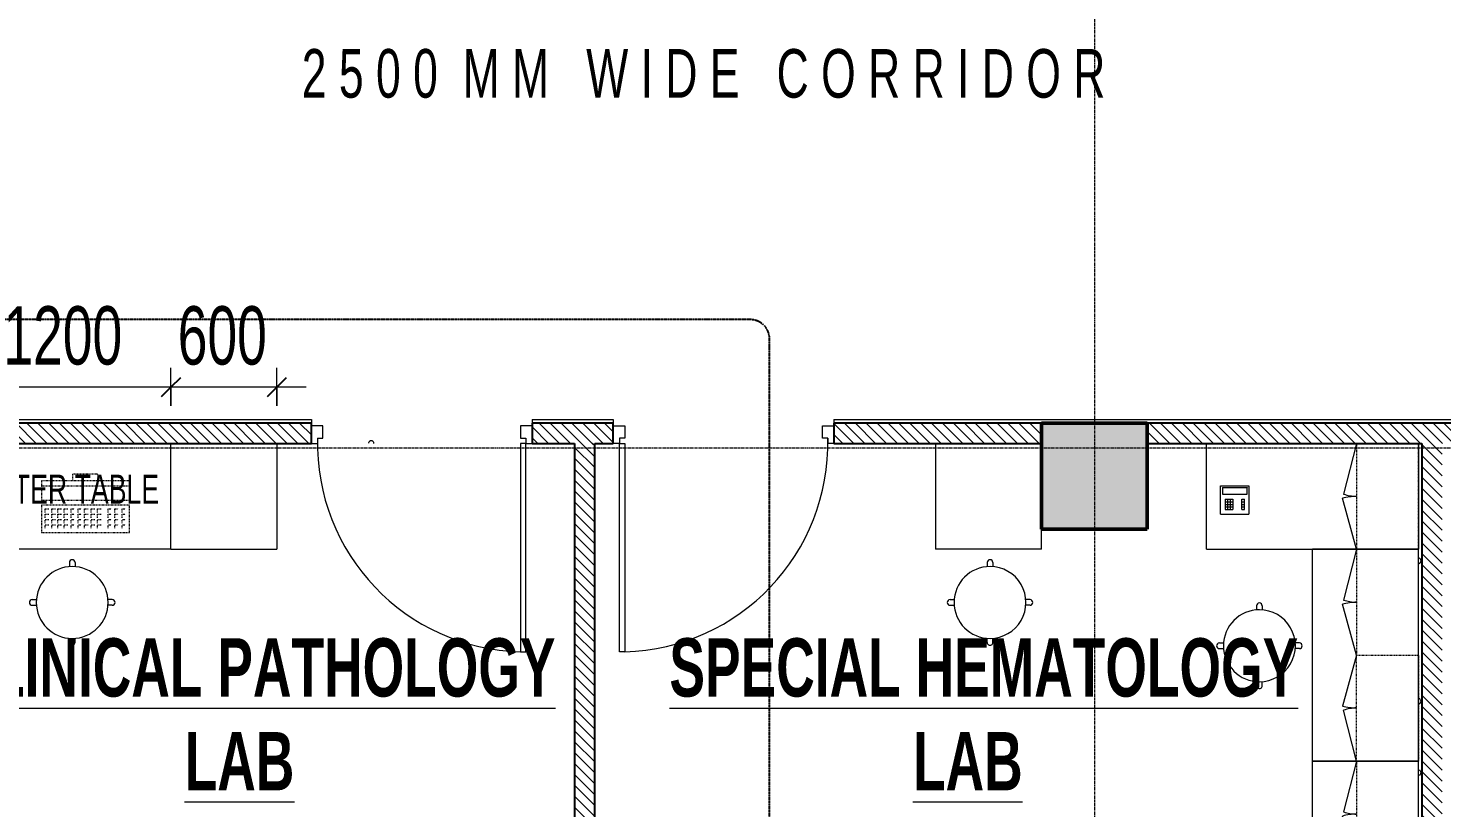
# Model space of a CAD drawing. Header units: millimetres. Extents: x -25222 to 91371, y -63339 to 20835.
# Drawn here: x 55697 to 63703, y -35427 to -31013 of the extents above; entities that cross this region are included whole.
import ezdxf

# ---------------------------------------------------------------- set-up
doc = ezdxf.new("R2010")
doc.units = ezdxf.units.MM
for name, pattern in [('Dash', [6.35, 3.175, -3.175]), ('Dash_2_', [6.35, 3.175, -3.175]), ('Grid Line', [22.225, 12.7, -3.175, 3.175, -3.175]), ('IMPORT-SLDTANVISIBLE0', [12.7, 6.35, -1.27, 1.27, -1.27, 1.27, -1.27]), ('Steelcase Hidden Lines', [3, 2, -1])]:
    doc.linetypes.add(name, pattern=pattern)
for name, color, linetype, lineweight in [('A-ANNO-DIMS', 211, 'Continuous', 9), ('A-ANNO-DIMS-110', 211, 'Continuous', 9), ('A-ANNO-SYMB', 150, 'Continuous', 9), ('A-AREA-IDEN', 2, 'Continuous', 9), ('A-DOOR', 31, 'Continuous', 5), ('A-DOOR-FRAM', 31, 'Continuous', 5), ('A-WALL', 113, 'Continuous', 5), ('A-WALL-PATT', 111, 'Continuous', 25), ('E-COMM', 2, 'Continuous', 5), ('G-ANNO-TEXT', 231, 'Continuous', 9), ('I-FURN', 30, 'Continuous', 5), ('Q-CASE', 31, 'Continuous', 5), ('Q-CASE-HDLN', 31, 'Dash_2_', 5), ('Q-SPCQ', 91, 'Continuous', 5), ('S-COLS', 52, 'Continuous', 5), ('S-GRID', 1, 'Continuous', 9)]:
    doc.layers.add(name, color=color, linetype=linetype, lineweight=lineweight)
doc.styles.add('Swis721 Cn BT_3', font='swissc.ttf', dxfattribs={"width": 0.8, "height": 165})
doc.styles.add('Swis721 Cn BT_4', font='swissc.ttf', dxfattribs={"width": 0.8, "height": 275})
doc.styles.add('Swis721 Cn BT_9', font='swissc.ttf', dxfattribs={"width": 0.8, "height": 330})
doc.styles.add('Swis721 Cn BT_B', font='swisscb.ttf', dxfattribs={"width": 0.8, "height": 330})
doc.dimstyles.new('Diagonal_-3_mm_Swiss', dxfattribs={"dimscale": 304.8, "dimtxt": 333.106598, "dimasz": 0.360892, "dimexe": 0.360892, "dimexo": 0.541339, "dimgap": 0.072178, "dimtad": 1, "dimdec": 0, "dimzin": 0, "dimdsep": 46, "dimtxsty": 'Swis721 Cn BT_9', "dimblk1": 'OBLIQUE', "dimblk2": 'OBLIQUE', "dimsah": 1, "dimcen": 0.09, "dimdle": 0.541339, "dimazin": 0, "dimtfac": 1, "dimtdec": 4, "dimtix": 1, "dimtmove": 0, "dimatfit": 3, "dimfxl": 1, "dimtvp": 1, "dimtolj": 1, "dimtzin": 0, "dimarcsym": 2})
pattern_1 = [(315, (14219.89, -54691.457), (30.869454, 30.869454), [])]

# ---------------------------------------------------------------- blocks, each defined once
blk = doc.blocks.new('COMPUTER_desktop - ITNE-007-356155-4_ FOURTH FLOOR - GA PLAN')
at = {"layer": 'Q-SPCQ', "color": 53, "linetype": 'Dash', "lineweight": 9}
for p, q in [((-323.1, 175), (-323.1, 138)), ((-179.5, 175), (-323.1, 175)), ((-179.5, 138), (-179.5, 175)), ((-500, 138), (-500, 29)), ((0, 138), (-500, 138)), ((-500, 109), (0, 109)), ((0, 29), (0, 138)), ((-500, 29), (0, 29)), ((0, 0), (-500, 0)), ((-500, 0), (-500, -155)), ((0, 0), (-500, 0)), ((0, -155), (0, 0)), ((-478, -41), (-478, -21)), ((-478, -21), (-458, -21)), ((-478, -71), (-478, -51)), ((-478, -51), (-458, -51)), ((-440.8, -41), (-440.8, -21)), ((-440.8, -21), (-420.8, -21)), ((-440.8, -71), (-440.8, -51)), ((-440.8, -51), (-420.8, -51)), ((-406.5, -41), (-406.5, -21)), ((-406.5, -21), (-386.5, -21)), ((-406.5, -71), (-406.5, -51)), ((-406.5, -51), (-386.5, -51)), ((-370.5, -41), (-370.5, -21)), ((-370.5, -21), (-350.5, -21)), ((-370.5, -71), (-370.5, -51)), ((-370.5, -51), (-350.5, -51)), ((-332.1, -41), (-332.1, -21)), ((-332.1, -21), (-312.1, -21)), ((-332.1, -71), (-332.1, -51)), ((-332.1, -51), (-312.1, -51)), ((-292.3, -41), (-292.3, -21)), ((-292.3, -21), (-272.3, -21)), ((-292.3, -71), (-292.3, -51)), ((-292.3, -51), (-272.3, -51)), ((-255.8, -41), (-255.8, -21)), ((-255.8, -21), (-235.8, -21)), ((-255.8, -71), (-255.8, -51)), ((-255.8, -51), (-235.8, -51)), ((-217.3, -41), (-217.3, -21)), ((-217.3, -21), (-197.3, -21)), ((-217.3, -71), (-217.3, -51)), ((-217.3, -51), (-197.3, -51)), ((-181.4, -41), (-181.4, -21)), ((-181.4, -21), (-161.4, -21)), ((-181.4, -71), (-181.4, -51)), ((-181.4, -51), (-161.4, -51)), ((-122.2, -41), (-122.2, -21)), ((-122.2, -21), (-102.2, -21)), ((-122.2, -71), (-122.2, -51)), ((-122.2, -51), (-102.2, -51)), ((-84.2, -41), (-84.2, -21)), ((-84.2, -21), (-64.2, -21)), ((-84.2, -71), (-84.2, -51)), ((-84.2, -51), (-64.2, -51)), ((-43.2, -41), (-43.2, -21)), ((-43.2, -21), (-23.2, -21)), ((-43.2, -71), (-43.2, -51)), ((-43.2, -51), (-23.2, -51)), ((-500, -155), (0, -155)), ((-478, -101), (-478, -81)), ((-478, -81), (-458, -81)), ((-478, -131), (-478, -111)), ((-478, -111), (-458, -111)), ((-440.8, -101), (-440.8, -81)), ((-440.8, -81), (-420.8, -81)), ((-440.8, -131), (-440.8, -111)), ((-440.8, -111), (-420.8, -111)), ((-406.5, -101), (-406.5, -81)), ((-406.5, -81), (-386.5, -81)), ((-406.5, -131), (-406.5, -111)), ((-406.5, -111), (-386.5, -111)), ((-370.5, -101), (-370.5, -81)), ((-370.5, -81), (-350.5, -81)), ((-370.5, -131), (-370.5, -111)), ((-370.5, -111), (-350.5, -111)), ((-332.1, -101), (-332.1, -81)), ((-332.1, -81), (-312.1, -81)), ((-332.1, -131), (-332.1, -111)), ((-332.1, -111), (-312.1, -111)), ((-292.3, -101), (-292.3, -81)), ((-292.3, -81), (-272.3, -81)), ((-292.3, -131), (-292.3, -111)), ((-292.3, -111), (-272.3, -111)), ((-255.8, -101), (-255.8, -81)), ((-255.8, -81), (-235.8, -81)), ((-255.8, -131), (-255.8, -111)), ((-255.8, -111), (-235.8, -111)), ((-217.3, -101), (-217.3, -81)), ((-217.3, -81), (-197.3, -81)), ((-217.3, -131), (-217.3, -111)), ((-217.3, -111), (-197.3, -111)), ((-181.4, -101), (-181.4, -81)), ((-181.4, -81), (-161.4, -81)), ((-181.4, -131), (-181.4, -111)), ((-181.4, -111), (-161.4, -111)), ((-122.2, -101), (-122.2, -81)), ((-122.2, -81), (-102.2, -81)), ((-122.2, -131), (-122.2, -111)), ((-122.2, -111), (-102.2, -111)), ((-84.2, -101), (-84.2, -81)), ((-84.2, -81), (-64.2, -81)), ((-84.2, -131), (-84.2, -111)), ((-84.2, -111), (-64.2, -111)), ((-43.2, -101), (-43.2, -81)), ((-43.2, -81), (-23.2, -81)), ((-43.2, -131), (-43.2, -111)), ((-43.2, -111), (-23.2, -111))]:
    blk.add_line(p, q, dxfattribs=at)
blk = doc.blocks.new('Lab_Stool_981 - Lab_Stool_981-398102-4_ FOURTH FLOOR - GA PLAN')
at = {"layer": 'I-FURN', "color": 53, "lineweight": 9}
for p, q in [((-15.9, 226.5), (-15.9, 203)), ((15.9, 226.5), (15.9, 203)), ((-226.5, 15.9), (-203, 15.9)), ((226.5, 15.9), (203, 15.9)), ((-226.5, -15.9), (-203, -15.9)), ((226.5, -15.9), (203, -15.9)), ((-15.9, -226.5), (-15.9, -203)), ((15.9, -226.5), (15.9, -203))]:
    blk.add_line(p, q, dxfattribs=at)
for centre, radius, start, end in [((0, 226.5), 15.9, 0, 180), ((0, 0), 203.6, 0, 180), ((-226.5, 0), 15.9, 90, 270), ((226.5, 0), 15.9, 270, 90), ((0, 0), 203.6, 180, 0), ((0, -226.5), 15.9, 180, 360)]:
    blk.add_arc(centre, radius, start, end, dxfattribs=at)
blk = doc.blocks.new('Steelcase Details - Worksurface - Airtouch - Universal System - Rectangular - 1200_600-1290546-4_ FOURTH FLOOR - GA PLAN')
at = {"layer": 'I-FURN', "color": 53, "lineweight": 9}
for p, q in [((25.4, 647.2), (1225.4, 647.2)), ((25.4, 647.2), (25.4, 48.2)), ((1225.4, 48.2), (1225.4, 647.2))]:
    blk.add_line(p, q, dxfattribs=at)
blk = doc.blocks.new('Steelcase Details - Worksurface - Airtouch - Universal System - Rectangular - 600_600-V76-4_ FOURTH FLOOR - GA PLAN')
at = {"layer": 'I-FURN', "color": 53, "lineweight": 9}
for p, q in [((25.4, -647.2), (25.4, -48.2)), ((625.4, -48.2), (625.4, -647.2)), ((25.4, -647.2), (625.4, -647.2))]:
    blk.add_line(p, q, dxfattribs=at)
at = {"layer": 'I-FURN', "color": 53, "linetype": 'Steelcase Hidden Lines', "lineweight": 9}
blk.add_arc((1159.5, -48.2), 15.2, 360, 180, dxfattribs=at)
blk = doc.blocks.new('Steelcase Details - Worksurface - Airtouch - Universal System - Rectangular - 1200_600-V37-4_ FOURTH FLOOR - GA PLAN')
at = {"layer": 'I-FURN', "color": 53, "lineweight": 9}
for p, q in [((25.4, 647.2), (1225.4, 647.2)), ((25.4, 647.2), (25.4, 48.2)), ((1225.4, 48.2), (1225.4, 647.2)), ((25.4, 48.2), (1225.4, 48.2))]:
    blk.add_line(p, q, dxfattribs=at)
at = {"layer": 'I-FURN', "color": 53, "linetype": 'Steelcase Hidden Lines', "lineweight": 9}
for centre, radius, end in [((364.5, 48.2), 15.3, 360), ((1159.5, 48.2), 15.2, 0)]:
    blk.add_arc(centre, radius, 180, end, dxfattribs=at)
blk = doc.blocks.new('CUPBOARD_wall_mount_double_door_adj_shelves - FIJO-146 _waterproof_-3240691-4_ FOURTH FLOOR - GA PLAN')
at = {"layer": 'Q-CASE', "color": 53, "lineweight": 9}
for p, q in [((-254.8, 350), (33.1, 429.4)), ((344.2, 350), (56.6, 424.1))]:
    blk.add_line(p, q, dxfattribs=at)
for centre, radius, start, end in [((-256.1, 350), 299.9, 360, 15.35303), ((345.2, 336.2), 301.7, 163.07747, 177.38646)]:
    blk.add_arc(centre, radius, start, end, dxfattribs=at)
at = {"layer": 'Q-CASE-HDLN', "color": 53, "linetype": 'Dash', "lineweight": 9}
for p, q in [((344.2, 350), (-254.8, 350)), ((-254.8, 350), (-254.8, 0)), ((344.2, 0), (344.2, 350)), ((-254.8, 0), (344.2, 0))]:
    blk.add_line(p, q, dxfattribs=at)
blk = doc.blocks.new('TELEPHONE_handset2 - ITNE-049-356145-4_ FOURTH FLOOR - GA PLAN')
at = {"layer": 'E-COMM', "color": 53, "lineweight": 9}
for p, q in [((-80, -80), (-80, 80)), ((-80, 80), (80, 80)), ((-70, 70), (70, 70)), ((-70, 70), (-70, 68.1)), ((70, 68.1), (-70, 68.1)), ((-70, 68.1), (-70, 33.2)), ((-70, 33.2), (70, 33.2)), ((-55, 4.7), (-10, 4.7)), ((-55, 4.7), (-55, -55.1)), ((-40, 4.7), (-40, -55.1)), ((-25, 4.7), (-25, -55.1)), ((-10, 4.7), (-10, -55.1)), ((40, 4.7), (55, 4.7)), ((40, -55.1), (40, 4.7)), ((55, -55.1), (55, 4.7)), ((70, 70), (70, 68.1)), ((70, 33.2), (70, 68.1)), ((80, 80), (80, -80)), ((-80, -80), (80, -80)), ((-55, -10.2), (-10, -10.2)), ((-55, -25.2), (-10, -25.2)), ((-55, -40.1), (-10, -40.1)), ((-55, -55.1), (-10, -55.1)), ((40, -10.2), (55, -10.2)), ((40, -25.2), (55, -25.2)), ((40, -40.1), (55, -40.1)), ((40, -55.1), (55, -55.1))]:
    blk.add_line(p, q, dxfattribs=at)
blk = doc.blocks.new('Lab_Stool_981 - Lab_Stool_981-395555-4_ FOURTH FLOOR - GA PLAN')
at = {"layer": 'I-FURN', "color": 53, "lineweight": 9}
for p, q in [((-15.9, 226.5), (-15.9, 203)), ((15.9, 226.5), (15.9, 203)), ((-226.5, 15.9), (-203, 15.9)), ((226.5, 15.9), (203, 15.9)), ((-226.5, -15.9), (-203, -15.9)), ((226.5, -15.9), (203, -15.9)), ((-15.9, -226.5), (-15.9, -203)), ((15.9, -226.5), (15.9, -203))]:
    blk.add_line(p, q, dxfattribs=at)
for centre, radius, start, end in [((0, 226.5), 15.9, 0, 180), ((0, 0), 203.6, 360, 180), ((-226.5, 0), 15.9, 90, 270), ((0, 0), 203.6, 180, 360), ((226.5, 0), 15.9, 270, 90), ((0, -226.5), 15.9, 180, 360)]:
    blk.add_arc(centre, radius, start, end, dxfattribs=at)
blk = doc.blocks.new('Steelcase Details - Worksurface - Airtouch - Universal System - Rectangular - 1200_600-1183984-4_ FOURTH FLOOR - GA PLAN')
at = {"layer": 'I-FURN', "color": 53, "lineweight": 9}
for p, q in [((25.4, -647.2), (25.4, -48.2)), ((1225.4, -48.2), (1225.4, -647.2)), ((25.4, -647.2), (1225.4, -647.2))]:
    blk.add_line(p, q, dxfattribs=at)
blk = doc.blocks.new('CUPBOARD_wall_mount_double_door_adj_shelves - FIJO-146 _waterproof_-3240689-4_ FOURTH FLOOR - GA PLAN')
at = {"layer": 'Q-CASE', "color": 53, "lineweight": 9}
for p, q in [((-255.3, 350), (33.1, 429.5)), ((344.7, 350), (56.6, 424.1))]:
    blk.add_line(p, q, dxfattribs=at)
for centre, radius, start, end in [((-256.6, 350), 300.4, 360, 15.33997), ((345.7, 336.2), 302.2, 163.09196, 177.38966)]:
    blk.add_arc(centre, radius, start, end, dxfattribs=at)
at = {"layer": 'Q-CASE-HDLN', "color": 53, "linetype": 'Dash', "lineweight": 9}
for p, q in [((344.7, 350), (-255.3, 350)), ((-255.3, 350), (-255.3, 0)), ((344.7, 0), (344.7, 350)), ((-255.3, 0), (344.7, 0))]:
    blk.add_line(p, q, dxfattribs=at)
blk = doc.blocks.new('CUPBOARD_wall_mount_double_door_adj_shelves - FIJO-146 _waterproof_-3240690-4_ FOURTH FLOOR - GA PLAN')
at = {"layer": 'Q-CASE', "color": 53, "lineweight": 9}
for p, q in [((-255.3, -350), (33.1, -429.5)), ((344.7, -350), (56.6, -424.1))]:
    blk.add_line(p, q, dxfattribs=at)
for centre, radius, start, end in [((-256.6, -350), 300.4, 344.66003, 0), ((345.7, -336.2), 302.2, 182.61034, 196.90804)]:
    blk.add_arc(centre, radius, start, end, dxfattribs=at)
at = {"layer": 'Q-CASE-HDLN', "color": 53, "linetype": 'Dash', "lineweight": 9}
for p, q in [((-255.3, -350), (-255.3, 0)), ((-255.3, 0), (344.7, 0)), ((344.7, 0), (344.7, -350)), ((344.7, -350), (-255.3, -350))]:
    blk.add_line(p, q, dxfattribs=at)
blk = doc.blocks.new('Steelcase Details - Worksurface - Airtouch - Universal System - Rectangular - 600_600-1417117-4_ FOURTH FLOOR - GA PLAN')
at = {"layer": 'I-FURN', "color": 53, "lineweight": 9}
for p, q in [((25.4, 647.2), (625.4, 647.2)), ((25.4, 647.2), (25.4, 533.2)), ((625.4, 48.2), (625.4, 647.2))]:
    blk.add_line(p, q, dxfattribs=at)
blk = doc.blocks.new('MM-HOSPITAL A_B BLOCK 2022_05_19_Interiors_rvt-1-4_ FOURTH FLOOR - GA PLAN')
at = {"layer": 'A-WALL', "color": 10, "lineweight": 9}
for p, q in [((53275.1, -33228.7), (57300.1, -33228.7)), ((57300.1, -33228.7), (57300.1, -33248.7)), ((58550.1, -33228.7), (59010.1, -33228.7)), ((58550.1, -33228.7), (58550.1, -33248.7)), ((59010.1, -33228.7), (59010.1, -33248.7)), ((60260.1, -33228.7), (66875.1, -33228.7)), ((60260.1, -33228.7), (60260.1, -33248.7))]:
    blk.add_line(p, q, dxfattribs=at)
at = {"color": 53, "lineweight": 9}
for name, p, rotation in [('Steelcase Details - Worksurface - Airtouch - Universal System - Rectangular - 1200_600-1290546-4_ FOURTH FLOOR - GA PLAN', (56530.5, -33315.5), 180), ('Steelcase Details - Worksurface - Airtouch - Universal System - Rectangular - 600_600-1417117-4_ FOURTH FLOOR - GA PLAN', (61460.5, -33315.5), 180), ('CUPBOARD_wall_mount_double_door_adj_shelves - FIJO-146 _waterproof_-3240691-4_ FOURTH FLOOR - GA PLAN', (63570.1, -33707.9), 90.00000000000067), ('Lab_Stool_981 - Lab_Stool_981-398102-4_ FOURTH FLOOR - GA PLAN', (55945.8, -34264.7), 270.0000000000002), ('Lab_Stool_981 - Lab_Stool_981-395555-4_ FOURTH FLOOR - GA PLAN', (61144.1, -34264.7), 269.9999999999996), ('Steelcase Details - Worksurface - Airtouch - Universal System - Rectangular - 1200_600-V37-4_ FOURTH FLOOR - GA PLAN', (63618.3, -35188.1), 89.99999999999962), ('CUPBOARD_wall_mount_double_door_adj_shelves - FIJO-146 _waterproof_-3240689-4_ FOURTH FLOOR - GA PLAN', (63570.1, -34307.4), 90.00000000000067), ('Lab_Stool_981 - Lab_Stool_981-395555-4_ FOURTH FLOOR - GA PLAN', (62669.9, -34509.9), 269.9999999999996), ('CUPBOARD_wall_mount_double_door_adj_shelves - FIJO-146 _waterproof_-3240690-4_ FOURTH FLOOR - GA PLAN', (63570.1, -34818), 269.9999999999988), ('Steelcase Details - Worksurface - Airtouch - Universal System - Rectangular - 1200_600-V37-4_ FOURTH FLOOR - GA PLAN', (63618.3, -36388.1), 89.99999999999962), ('CUPBOARD_wall_mount_double_door_adj_shelves - FIJO-146 _waterproof_-3240689-4_ FOURTH FLOOR - GA PLAN', (63570.1, -35507.4), 90.00000000000067)]:
    blk.add_blockref(name, p, dxfattribs=dict(at, rotation=rotation))
for name, p in [('Steelcase Details - Worksurface - Airtouch - Universal System - Rectangular - 600_600-V76-4_ FOURTH FLOOR - GA PLAN', (56479.7, -33315.5)), ('Steelcase Details - Worksurface - Airtouch - Universal System - Rectangular - 1200_600-1183984-4_ FOURTH FLOOR - GA PLAN', (62344.7, -33315.5)), ('COMPUTER_desktop - ITNE-007-356155-4_ FOURTH FLOOR - GA PLAN', (56271, -33713.7)), ('TELEPHONE_handset2 - ITNE-049-356145-4_ FOURTH FLOOR - GA PLAN', (62530.1, -33683.7))]:
    blk.add_blockref(name, p, dxfattribs=at)
blk = doc.blocks.new('M_Concrete-Rectangular-Column - 600 x 600-11938155-4_ FOURTH FLOOR - GA PLAN')
at = {"layer": 'S-COLS'}
blk.add_hatch(color=55, dxfattribs=at).paths.add_polyline_path([(300, -300), (300, 300), (-300, 300), (-300, -300)], flags=0)
at = {"layer": 'S-COLS', "color": 250, "lineweight": 50}
for p, q in [((300, 300), (-300, 300)), ((-300, 300), (-300, -300)), ((300, -300), (300, 300)), ((-300, -300), (300, -300))]:
    blk.add_line(p, q, dxfattribs=at)
blk = doc.blocks.new('DC_SglFl-W-Int - D 1_25-12383855-4_ FOURTH FLOOR - GA PLAN')
at = {"layer": 'A-DOOR'}
for p, q in [((560, -57.5), (560, -1237.5)), ((590, -57.5), (560, -57.5)), ((590, -1237.5), (590, -57.5)), ((560, -1237.5), (590, -1237.5))]:
    blk.add_line(p, q, dxfattribs=at)
blk.add_arc((590, -57.5), 1180.4, 178.54364, 268.54364, dxfattribs=at)
at = {"layer": 'A-DOOR-FRAM'}
for p, q in [((-625, 42.5), (-625, -57.5)), ((-560, 42.5), (-625, 42.5)), ((-560, -27.5), (-560, 42.5)), ((560, 42.5), (560, -27.5)), ((625, 42.5), (560, 42.5)), ((625, -57.5), (625, 42.5)), ((-625, -57.5), (-590, -57.5)), ((-590, -27.5), (-560, -27.5)), ((-590, -27.5), (-590, -57.5)), ((560, -27.5), (590, -27.5)), ((590, -27.5), (590, -57.5)), ((590, -57.5), (625, -57.5))]:
    blk.add_line(p, q, dxfattribs=at)
blk = doc.blocks.new('DC_SglFl-W-Int - D 1_25-12383854-4_ FOURTH FLOOR - GA PLAN')
at = {"layer": 'A-DOOR'}
for p, q in [((560, 57.5), (560, 1237.5)), ((560, 1237.5), (590, 1237.5)), ((590, 1237.5), (590, 57.5)), ((590, 57.5), (560, 57.5))]:
    blk.add_line(p, q, dxfattribs=at)
blk.add_arc((590, 57.5), 1180.4, 91.45636, 181.45636, dxfattribs=at)
at = {"layer": 'A-DOOR-FRAM'}
for p, q in [((-625, -42.5), (-625, 57.5)), ((-625, 57.5), (-590, 57.5)), ((-590, 27.5), (-590, 57.5)), ((-590, 27.5), (-560, 27.5)), ((-560, 27.5), (-560, -42.5)), ((560, 27.5), (590, 27.5)), ((560, -42.5), (560, 27.5)), ((590, 57.5), (625, 57.5)), ((590, 27.5), (590, 57.5)), ((625, 57.5), (625, -42.5)), ((-560, -42.5), (-625, -42.5)), ((625, -42.5), (560, -42.5))]:
    blk.add_line(p, q, dxfattribs=at)
blk = doc.blocks.new('DIMBLOCK167-4_ FOURTH FLOOR - GA PLAN')
at = {"layer": 'A-ANNO-DIMS-110', "transparency": 16777216}
for p, q in [((56505.1, -33150.5), (56505.1, -32934.9)), ((57105.1, -33150.5), (57105.1, -32934.9)), ((57270.1, -33044.9), (56505.1, -33044.9)), ((56505.1, -33044.9), (56505.1, -33150.5)), ((57105.1, -33044.9), (57105.1, -33150.5))]:
    blk.add_line(p, q, dxfattribs=at)
at = {"layer": 'A-ANNO-DIMS-110', "lineweight": 25, "transparency": 16777216}
for p, q in [((56505.1, -33044.9), (56450.1, -33099.9)), ((56505.1, -33044.9), (56560.1, -32989.9)), ((57105.1, -33044.9), (57050.1, -33099.9)), ((57105.1, -33044.9), (57160.1, -32989.9))]:
    blk.add_line(p, q, dxfattribs=at)
at = {"layer": 'A-ANNO-DIMS-110', "color": 0, "transparency": 16777216, "insert": (56543.4, -32587.1), "char_height": 330, "width": 628.144, "attachment_point": 1, "line_spacing_factor": 0.961347, "style": 'Swis721 Cn BT_9'}
blk.add_mtext('600', dxfattribs=at)
blk = doc.blocks.new('_Oblique')
at = {"color": 0, "linetype": 'ByBlock', "lineweight": -2}
blk.add_line((-0.5, -0.5), (0.5, 0.5), dxfattribs=at)
blk = doc.blocks.new('DIMBLOCK168-4_ FOURTH FLOOR - GA PLAN')
at = {"layer": 'A-ANNO-DIMS-110', "transparency": 16777216}
for p, q in [((55305.1, -33150.5), (55305.1, -32934.9)), ((56505.1, -33150.5), (56505.1, -32934.9)), ((56505.1, -33044.9), (55305.1, -33044.9)), ((55305.1, -33044.9), (55305.1, -33150.5)), ((56505.1, -33044.9), (56505.1, -33150.5))]:
    blk.add_line(p, q, dxfattribs=at)
at = {"layer": 'A-ANNO-DIMS-110', "lineweight": 25, "transparency": 16777216}
for p, q in [((55305.1, -33044.9), (55250.1, -33099.9)), ((55305.1, -33044.9), (55360.1, -32989.9)), ((56505.1, -33044.9), (56450.1, -33099.9)), ((56505.1, -33044.9), (56560.1, -32989.9))]:
    blk.add_line(p, q, dxfattribs=at)
at = {"layer": 'A-ANNO-DIMS-110', "color": 0, "transparency": 16777216, "insert": (55556.1, -32587.1), "char_height": 330, "width": 837.525, "attachment_point": 1, "line_spacing_factor": 0.961347, "style": 'Swis721 Cn BT_9'}
blk.add_mtext('1200', dxfattribs=at)

msp = doc.modelspace()

# ---------------------------------------------------------------- hatches: boundary and pattern name
at = {"layer": 'A-WALL-PATT', "lineweight": 5}
h = msp.add_hatch(dxfattribs=at)
h.set_pattern_fill('FP_1', color=9, style=0, pattern_type=2)
h.set_pattern_definition(pattern_1)
h.paths.add_polyline_path([(73190.1, -33363.7), (73305.1, -33363.7), (73305.1, -33248.7), (73075.1, -33248.7), (73075.1, -33363.7)], flags=0)
h.paths.add_polyline_path([(60260.1, -33363.7), (61435.1, -33363.7), (61435.1, -33248.7), (60260.1, -33248.7)], flags=0)
h.paths.add_polyline_path([(62035.1, -33363.7), (66875.1, -33363.7), (66875.1, -33248.7), (62035.1, -33248.7), (62035.1, -33310)], flags=0)
h.paths.add_polyline_path([(70307.5, -33363.7), (71825.1, -33363.7), (71825.1, -33248.7), (70035.1, -33248.7), (70035.1, -33363.7)], flags=0)
h.paths.add_polyline_path([(68505.1, -33363.7), (69435.1, -33363.7), (69435.1, -33248.7), (68125.1, -33248.7), (68125.1, -33363.7), (68390.1, -33363.7)], flags=0)
h.paths.add_polyline_path([(59010.1, -33363.7), (59010.1, -33248.7), (58550.1, -33248.7), (58550.1, -33363.7), (58935.1, -33363.7)], flags=0)
h.paths.add_polyline_path([(49300.1, -33363.7), (52025.1, -33363.7), (52025.1, -33248.7), (49300.1, -33248.7)], flags=0)
h.paths.add_polyline_path([(53275.1, -33363.7), (53505.1, -33363.7), (53505.1, -33248.7), (53275.1, -33248.7)], flags=0)
h.paths.add_polyline_path([(54105.1, -33363.7), (57300.1, -33363.7), (57300.1, -33248.7), (54105.1, -33248.7)], flags=0)
h = msp.add_hatch(dxfattribs=at)
h.set_pattern_fill('FP_1', color=9, style=0, pattern_type=2)
h.set_pattern_definition(pattern_1)
h.paths.add_polyline_path([(58905.1, -41458.7), (58905.1, -38324.3), (58895.1, -38324.3), (58895.1, -35924.3), (58905.1, -35924.3), (58905.1, -33363.7), (58790.1, -33363.7), (58790.1, -41458.7)], flags=0)
h = msp.add_hatch(dxfattribs=at)
h.set_pattern_fill('FP_1', color=9, style=0, pattern_type=2)
h.set_pattern_definition(pattern_1)
h.paths.add_polyline_path([(63705.1, -41458.7), (63705.1, -33363.7), (63590.1, -33363.7), (63590.1, -41458.7)], flags=0)

# ---------------------------------------------------------------- linework, layer by layer
at = {"layer": 'A-ANNO-SYMB', "linetype": 'IMPORT-SLDTANVISIBLE0', "lineweight": 25}
for p, q in [((59785.6, -32662.7), (53030.1, -32662.7)), ((59895.6, -42092), (59895.6, -32772.7))]:
    msp.add_line(p, q, dxfattribs=at)
msp.add_arc((59785.6, -32772.7), 110, 0, 90, dxfattribs=at)
at = {"layer": 'A-WALL', "lineweight": 25}
for p, q in [((57300.1, -33248.7), (54105.1, -33248.7)), ((57300.1, -33363.7), (57300.1, -33248.7)), ((59010.1, -33248.7), (58550.1, -33248.7)), ((58550.1, -33248.7), (58550.1, -33363.7)), ((59010.1, -33363.7), (59010.1, -33248.7)), ((61435.1, -33248.7), (60260.1, -33248.7)), ((60260.1, -33248.7), (60260.1, -33363.7)), ((66875.1, -33248.7), (62035.1, -33248.7)), ((54105.1, -33363.7), (57300.1, -33363.7)), ((58550.1, -33363.7), (58790.1, -33363.7)), ((58790.1, -33363.7), (58790.1, -41458.7)), ((58905.1, -33363.7), (59010.1, -33363.7)), ((58905.1, -35924.3), (58905.1, -33363.7)), ((60260.1, -33363.7), (61435.1, -33363.7)), ((62035.1, -33363.7), (63590.1, -33363.7)), ((63590.1, -33363.7), (63590.1, -41458.7))]:
    msp.add_line(p, q, dxfattribs=at)
at = {"layer": 'S-GRID', "linetype": 'Grid Line'}
for p, q in [((61735.1, 20089.7), (61735.1, -62440.6)), ((-24562.2, -33388.7), (90711.2, -33388.7))]:
    msp.add_line(p, q, dxfattribs=at)

# ---------------------------------------------------------------- block references
at = {"lineweight": 5}
msp.add_blockref('MM-HOSPITAL A_B BLOCK 2022_05_19_Interiors_rvt-1-4_ FOURTH FLOOR - GA PLAN', (0, 0), dxfattribs=at)
at = {"layer": 'A-DOOR'}
msp.add_blockref('DC_SglFl-W-Int - D 1_25-12383855-4_ FOURTH FLOOR - GA PLAN', (57925.1, -33306.2), dxfattribs=at)
at = {"layer": 'A-DOOR', "rotation": 180}
msp.add_blockref('DC_SglFl-W-Int - D 1_25-12383854-4_ FOURTH FLOOR - GA PLAN', (59635.1, -33306.2), dxfattribs=at)
at = {"layer": 'S-COLS', "rotation": 4.829673078902934e-06}
msp.add_blockref('M_Concrete-Rectangular-Column - 600 x 600-11938155-4_ FOURTH FLOOR - GA PLAN', (61735.1, -33548.7), dxfattribs=at)

# ---------------------------------------------------------------- texts
at = {"layer": 'A-AREA-IDEN', "char_height": 330, "attachment_point": 1, "style": 'Swis721 Cn BT_B'}
for s, insert, width in [('\\LCLINICAL PATHOLOGY', (55272.9, -34467.6), 3844.893), ('\\LSPECIAL HEMATOLOGY', (59328.2, -34467.6), 4014.21), ('\\LLAB', (56582.6, -34998.8), 677.266), ('\\LLAB', (60707.8, -34998.8), 677.266)]:
    msp.add_mtext(s, dxfattribs=dict(at, insert=insert, width=width))
at = {"layer": 'G-ANNO-TEXT', "color": 7, "insert": (57246, -31130.5), "char_height": 275, "width": 5650.935, "attachment_point": 1, "style": 'Swis721 Cn BT_4'}
msp.add_mtext('2 5 0 0  M M   W I D E   C O R R I D O R ', dxfattribs=at)
at = {"layer": 'G-ANNO-TEXT', "color": 59, "insert": (55052, -33540.6), "char_height": 165, "width": 1495.628, "attachment_point": 1, "style": 'Swis721 Cn BT_3'}
msp.add_mtext('COMPUTER TABLE', dxfattribs=at)

# ---------------------------------------------------------------- dimensions: what is measured, and where the dimension line sits
at = {"layer": 'A-ANNO-DIMS'}
for base, p1, p2, override, picture, middle in [((55305.1, -33044.9), (56505.1, -33315.5), (55305.1, -33315.5), {"dimpost": '<>', "dimfxl": 1200}, 'DIMBLOCK168-4_ FOURTH FLOOR - GA PLAN', (55905.1, -32853.3)), ((56505.1, -33044.9), (57105.1, -33315.5), (56505.1, -33315.5), {"dimpost": '<>', "dimfxl": 600}, 'DIMBLOCK167-4_ FOURTH FLOOR - GA PLAN', (56805.1, -32853.5))]:
    dim = msp.add_linear_dim(base=base, p1=p1, p2=p2, dimstyle='Diagonal_-3_mm_Swiss', override=override, dxfattribs=at)
    dim.commit()
    dim.dimension.update_dxf_attribs({"geometry": picture, "text_midpoint": middle})

doc.saveas('drawing.dxf')
